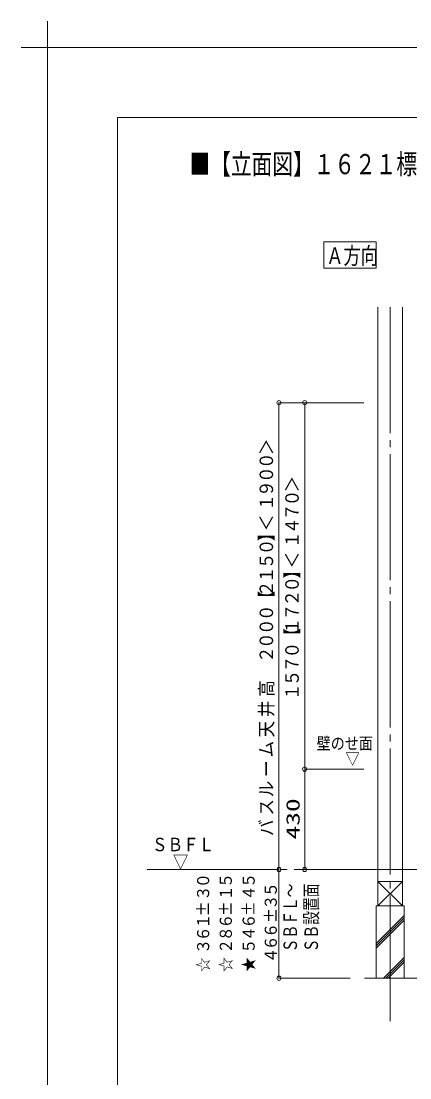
# Model space of a CAD drawing. Units: millimetres on the paper, with parts at other scales. Extents: x -305 to 305, y -152 to 152.
# Drawn here: x -304.8 to -249.3, y 1.3 to 152.3 of the extents above; entities that cross this region are included whole.
import ezdxf
from ezdxf.enums import TextEntityAlignment as Align

# ---------------------------------------------------------------- set-up
doc = ezdxf.new("R2010")
doc.units = ezdxf.units.MM
doc.linetypes.add('LONG_CHAIN', pattern=[21, 18, -1, 1, -1])
for name, color, linetype, lineweight in [('0-0_0', 7, 'Continuous', 9), ('0-1_VIEW0001', 7, 'Continuous', 9), ('0-3_1図面枠', 7, 'Continuous', 9), ('0-4_図面枠', 3, 'Continuous', 9), ('0-5_DEFPOINTS', 7, 'Continuous', 9)]:
    doc.layers.add(name, color=color, linetype=linetype, lineweight=lineweight)
doc.styles.add('ＭＳ ゴシック', font='')
doc.styles.get('ＭＳ ゴシック').set_extended_font_data('MS Gothic')

# ---------------------------------------------------------------- blocks, each defined once
blk = doc.blocks.new('_ORIGIN')
at = {"layer": '0-0_0'}
blk.add_line((0, 0), (-1, 0), dxfattribs=at)
blk.add_circle((0, 0), 0.5, dxfattribs=at)
blk = doc.blocks.new('グループ-6')
at = {"layer": '0-3_1図面枠'}
for p, q in [((-4200, 2895), (-4200, 3045)), ((-4275, 2970), (-4125, 2970))]:
    blk.add_line(p, q, dxfattribs=at)

msp = doc.modelspace()

# ---------------------------------------------------------------- linework, layer by layer
at = {"layer": '0-1_VIEW0001'}
for p, q in [((-261.577, 116.984), (-261.577, 120.734)), ((-261.577, 120.734), (-254.077, 120.734)), ((-254.077, 116.984), (-254.077, 120.734)), ((-261.577, 116.984), (-254.077, 116.984)), ((-253.841, 111.391), (-253.841, 25.891)), ((-250.341, 111.391), (-250.341, 25.891)), ((-255.881, 97.758), (-267.969, 97.758)), ((-267.969, 31.691), (-267.969, 97.158)), ((-255.881, 97.758), (-264.303, 97.758)), ((-264.303, 46.025), (-264.303, 97.158)), ((-255.881, 45.425), (-264.303, 45.425)), ((-264.303, 31.691), (-264.303, 44.825)), ((-269.097, 31.091), (-267.969, 31.091)), ((-267.969, 16.158), (-267.969, 30.491)), ((-250.342, 29.391), (-253.841, 29.391)), ((-253.841, 29.391), (-250.341, 25.891)), ((-250.341, 29.391), (-253.841, 25.891)), ((-250.091, 25.891), (-254.091, 25.891)), ((-254.091, 25.891), (-254.091, 15.558)), ((-250.091, 25.891), (-250.091, 15.558)), ((-254.091, 20.522), (-250.091, 24.522)), ((-254.091, 20.189), (-250.091, 24.189)), ((-254.091, 19.855), (-250.091, 23.855)), ((-253.056, 15.558), (-250.091, 18.522)), ((-252.723, 15.558), (-250.091, 18.189)), ((-252.389, 15.558), (-250.091, 17.856)), ((-257.798, 15.558), (-267.969, 15.558)), ((-172.591, 15.558), (-255.758, 15.558))]:
    msp.add_line(p, q, dxfattribs=at)
at = {"layer": '0-1_VIEW0001', "linetype": 'LONG_CHAIN'}
for p, q in [((-252.091, 111.391), (-252.091, 9.433)), ((-286.795, 31.091), (-161.341, 31.091))]:
    msp.add_line(p, q, dxfattribs=at)
at = {"layer": '0-4_図面枠'}
msp.add_lwpolyline([(-291.017, -138.498), (108.983, -138.498), (108.983, 138.502), (-291.017, 138.502)], close=True, dxfattribs=at)
at = {"layer": '0-5_DEFPOINTS'}
for p in [(118.983, 148.502), (-301.017, -148.498)]:
    msp.add_line(p, (-301.017, 148.502), dxfattribs=at)

# ---------------------------------------------------------------- block references
at = {"layer": '0-1_VIEW0001', "xscale": 0.6, "yscale": 0.6}
for p, rotation in [((-267.969, 97.758), 90), ((-264.303, 97.758), 90), ((-264.303, 45.425), 270), ((-264.303, 45.425), 90), ((-267.969, 31.091), 270), ((-267.969, 31.091), 90), ((-264.303, 31.091), 270), ((-267.969, 15.558), 270)]:
    msp.add_blockref('_ORIGIN', p, dxfattribs=dict(at, rotation=rotation))
at = {"layer": '0-3_1図面枠', "xscale": 0.05, "yscale": 0.05}
msp.add_blockref('グループ-6', (-91.017, 0.002), dxfattribs=at)
msp.add_blockref('グループ-6', (-91.017, 0.002), dxfattribs=at)

# ---------------------------------------------------------------- texts
at = {"layer": '0-0_0', "style": 'ＭＳ ゴシック', "width": 0.75}
msp.add_text('■【立面図】１６２１標準（浴槽パンなし）\u3000ＡＲ／ＢＲ〔Ｓ＝１／３０〕', height=2.886, dxfattribs=at).set_placement((-280.735, 129.523), align=Align.BOTTOM_LEFT)
at = {"layer": '0-1_VIEW0001', "style": 'ＭＳ ゴシック'}
for s, height, width, p in [('Ａ方向', 2.405, 0.75, (-261.22, 116.835)), ('壁のせ面', 1.732, 0.85, (-262.589, 47.72)), ('▽', 1.732, 0.85, (-258.472, 45.52)), ('ＳＢＦＬ', 1.921, 0.85, (-286.103, 33.125)), ('▽', 1.921, 0.85, (-283.125, 30.681))]:
    msp.add_text(s, height=height, dxfattribs=dict(at, width=width)).set_placement(p, align=Align.BOTTOM_LEFT)
for s, height, width, p in [('＞', 1.921, 0.9, (-268.235, 90.281)), ('０', 1.921, 0.9, (-268.235, 88.293)), ('０', 1.921, 0.9, (-268.235, 86.305)), ('９', 1.921, 0.9, (-268.235, 84.317)), ('＞', 1.921, 0.9, (-264.569, 84.952)), ('０', 1.921, 0.9, (-264.569, 82.964)), ('１', 1.921, 0.9, (-268.235, 82.329)), ('＜', 1.921, 0.9, (-268.235, 79.421)), ('７', 1.921, 0.9, (-264.569, 80.976)), ('４', 1.921, 0.9, (-264.569, 78.988)), ('】', 1.921, 0.9, (-268.235, 77.967)), ('１', 1.921, 0.9, (-264.569, 77)), ('０', 1.921, 0.9, (-268.235, 75.979)), ('５', 1.921, 0.9, (-268.235, 73.991)), ('＜', 1.921, 0.9, (-264.569, 74.092)), ('１', 1.921, 0.9, (-268.235, 72.003)), ('】', 1.921, 0.9, (-264.569, 72.638)), ('０', 1.921, 0.9, (-264.569, 70.65)), ('２', 1.921, 0.9, (-268.235, 70.015)), ('【', 1.921, 0.9, (-268.235, 68.561)), ('２', 1.921, 0.9, (-264.569, 68.662)), ('０', 1.921, 0.9, (-268.235, 66.573)), ('７', 1.921, 0.9, (-264.569, 66.674)), ('１', 1.921, 0.9, (-264.569, 64.686)), ('０', 1.921, 0.9, (-268.235, 64.585)), ('【', 1.921, 0.9, (-264.569, 63.232)), ('０', 1.921, 0.9, (-268.235, 62.597)), ('２', 1.921, 0.9, (-268.235, 60.609)), ('０', 1.921, 0.9, (-264.569, 61.244)), ('７', 1.921, 0.9, (-264.569, 59.256)), ('５', 1.921, 0.9, (-264.569, 57.268)), ('高', 1.921, 0.9, (-268.235, 55.769)), ('１', 1.921, 0.9, (-264.569, 55.28)), ('井', 1.921, 0.9, (-268.235, 52.861)), ('天', 1.921, 0.9, (-268.235, 49.953)), ('ム', 1.921, 0.9, (-268.235, 47.113)), ('ー', 1.921, 0.9, (-268.235, 44.319)), ('ル', 1.921, 0.9, (-268.235, 41.411)), ('ス', 1.921, 0.9, (-268.235, 38.787)), ('430', 1.921, 1.5, (-264.442, 35.38)), ('バ', 1.921, 0.9, (-268.235, 35.879)), ('０', 1.73, 0.9, (-277.411, 28.444)), ('５', 1.73, 0.9, (-274.177, 28.465)), ('５', 1.73, 0.9, (-270.912, 28.475)), ('５', 1.73, 0.9, (-267.755, 27.156)), ('ＳＢＦＬ～', 1.921, 0.75, (-264.823, 19.266)), ('ＳＢ設置面', 1.921, 0.75, (-261.825, 19.266)), ('３', 1.73, 0.9, (-277.411, 26.655)), ('１', 1.73, 0.9, (-274.177, 26.676)), ('４', 1.73, 0.9, (-270.912, 26.685)), ('±', 1.73, 0.9, (-277.411, 24.414)), ('±', 1.73, 0.9, (-274.177, 24.435)), ('±', 1.73, 0.9, (-270.912, 24.444)), ('３', 1.73, 0.9, (-267.755, 25.367)), ('１', 1.73, 0.9, (-277.411, 22.625)), ('６', 1.73, 0.9, (-274.177, 22.645)), ('６', 1.73, 0.9, (-270.912, 22.655)), ('６±', 1.73, 0.9, (-267.755, 21.337)), ('６', 1.73, 0.9, (-277.411, 20.835)), ('８', 1.73, 0.9, (-274.177, 20.856)), ('４', 1.73, 0.9, (-270.912, 20.866)), ('６', 1.73, 0.9, (-267.755, 19.548)), ('３', 1.73, 0.9, (-277.411, 19.046)), ('２', 1.73, 0.9, (-274.177, 19.067)), ('５', 1.73, 0.9, (-270.912, 19.077)), ('☆', 1.73, 0.9, (-277.411, 16.429)), ('☆', 1.73, 0.9, (-274.177, 16.45)), ('★', 1.73, 0.9, (-270.912, 16.46)), ('４', 1.73, 0.9, (-267.755, 17.758))]:
    msp.add_text(s, height=height, rotation=90, dxfattribs=dict(at, width=width)).set_placement(p, align=Align.BOTTOM_LEFT)

doc.saveas('drawing.dxf')
